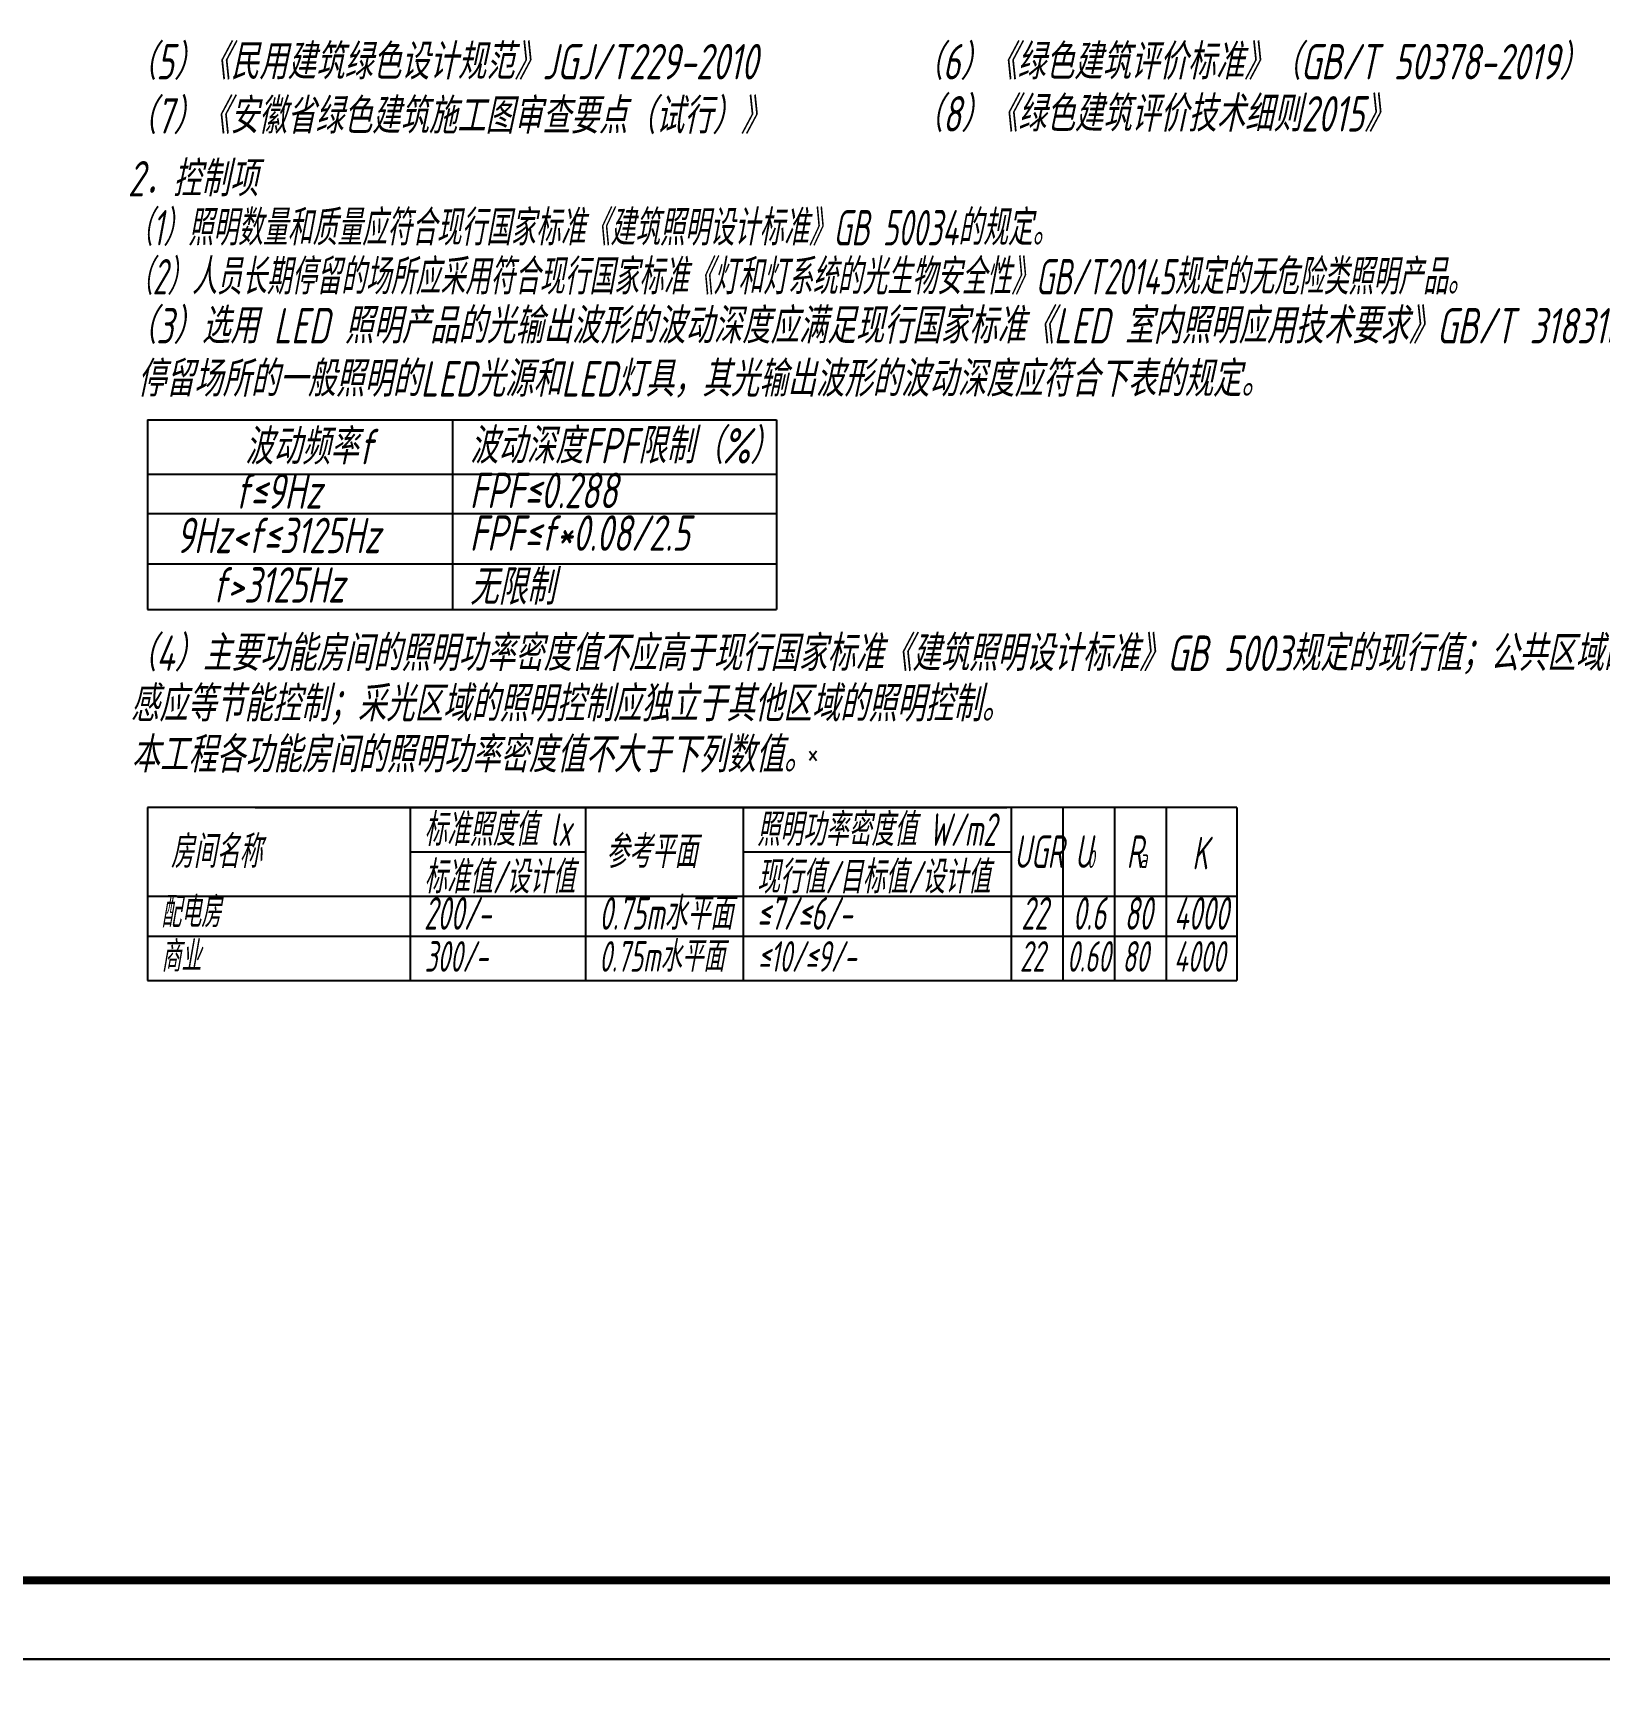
# Model space of a CAD drawing. Extents: x 679383 to 1725648, y -4158549 to 860327.
# Drawn here: x 765377 to 785258, y -2118231 to -2097139 of the extents above; entities that cross this region are included whole.
import ezdxf
from ezdxf.enums import TextEntityAlignment as Align

# ---------------------------------------------------------------- set-up
doc = ezdxf.new("R2010")
doc.units = 0
doc.header["$LTSCALE"] = 1000
doc.header["$MEASUREMENT"] = 0
for name, color, linetype in [('DIM-照明', 3, 'Continuous'), ('TEL_TEXT', 7, 'Continuous'), ('图框', 140, 'Continuous')]:
    doc.layers.add(name, color=color, linetype=linetype)
doc.styles.add('FFDI-TEXT', font='gbeitc.shx', dxfattribs={"width": 0.8, "height": 4.5, "bigfont": 'hztxt.shx'})
doc.styles.add('HZTXT', font='gbeitc.shx', dxfattribs={"width": 0.8, "height": 400, "bigfont": 'hztxt.shx'})

msp = doc.modelspace()

# ---------------------------------------------------------------- linework, layer by layer
msp.add_line((766826, -2102048), (774810, -2102048))
at = {"color": 7, "linetype": 'ByBlock'}
for p, q in [((775229, -2106252), (775317, -2106370)), ((775317, -2106252), (775229, -2106370))]:
    msp.add_line(p, q, dxfattribs=at)
at = {"layer": 'DIM-照明', "color": 7}
for p, q in [((780650, -2106969), (766826, -2106969)), ((766826, -2106969), (766826, -2109165, 0)), ((777790, -2109165, 0), (777790, -2106969))]:
    msp.add_line(p, q, dxfattribs=at)
at = {"layer": 'DIM-照明', "color": 7, "extrusion": (-9.82765e-22, 1.99412e-09, 1), "elevation": 0}
for points in [[(768193, -2106969), (777734, -2106969)], [(770161, -2106969), (770161, -2109165)], [(772386, -2106969), (772386, -2109165)], [(774386, -2106969), (774386, -2109165)], [(778445, -2106969), (778445, -2109165)], [(779101, -2106969), (779101, -2109165)], [(779756, -2106969), (779756, -2109165)], [(780650, -2106969), (780650, -2109165)], [(770161, -2107531), (772386, -2107531)], [(774386, -2107531), (777790, -2107531)], [(766826, -2108094), (780650, -2108094)], [(766826, -2108602), (780650, -2108602)], [(766826, -2109165), (780650, -2109165)]]:
    msp.add_lwpolyline(points, dxfattribs=at)
at = {"layer": 'DIM-照明', "color": 7, "elevation": 0}
msp.add_lwpolyline([(773513, -2108602), (776707, -2108602)], dxfattribs=at)
at = {"layer": 'TEL_TEXT'}
for p, q in [((766826, -2102048), (774810, -2102048)), ((766826, -2102048), (766826, -2104455)), ((766826, -2102048), (774810, -2102048)), ((766826, -2102048), (774810, -2102048)), ((770699, -2102048), (770699, -2104455)), ((774810, -2102048), (774810, -2104455)), ((766826, -2102737), (773490, -2102737)), ((766826, -2102737), (774810, -2102737)), ((766826, -2103234), (774810, -2103234)), ((766826, -2103873), (774810, -2103873)), ((766826, -2104455), (774810, -2104455))]:
    msp.add_line(p, q, dxfattribs=at)
at = {"layer": '图框'}
for points in [[(738895, -2075824), (798295, -2075824), (798295, -2117779), (738895, -2117779)], [(738895, -2117779), (798295, -2117779), (798295, -2159733), (738895, -2159733)]]:
    msp.add_lwpolyline(points, close=True, dxfattribs=at)
at = {"layer": '图框', "const_width": 100}
msp.add_lwpolyline([(741395, -2116779), (797295, -2116779), (797295, -2076779), (741395, -2076779)], close=True, dxfattribs=at)

# ---------------------------------------------------------------- texts
at = {"layer": 'DIM-照明', "color": 7, "linetype": 'Continuous', "style": 'FFDI-TEXT'}
for s, width, p in [('（5）《民用建筑绿色设计规范》JGJ/T229-2010', 0.8, (766576, -2097725)), ('（6）《绿色建筑评价标准》（GB/T 50378-2019）', 0.8, (776558, -2097725)), ('（7）《安徽省绿色建筑施工图审查要点（试行）》 ', 0.8, (766576, -2098413)), ('（8）《绿色建筑评价技术细则2015》', 0.8, (776558, -2098387)), ('2．控制项', 0.8, (766576, -2099211)), ('（1）照明数量和质量应符合现行国家标准《建筑照明设计标准》GB 50034的规定。', 0.7, (766576, -2099833)), ('（2）人员长期停留的场所应采用符合现行国家标准《灯和灯系统的光生物安全性》GB/T20145规定的无危险类照明产品。 ', 0.7, (766576, -2100455)), ('（3）选用 LED 照明产品的光输出波形的波动深度应满足现行国家标准《LED 室内照明应用技术要求》GB/T 31831的规定。用于人员长期工作或', 0.8, (766576, -2101077)), ('停留场所的一般照明的LED光源和LED灯具，其光输出波形的波动深度应符合下表的规定。', 0.8, (766693, -2101752)), ('波动频率f', 0.8, (768060, -2102612)), ('波动深度FPF限制（%%%）', 0.8, (770915, -2102601)), ('FPF≤0.288', 0.8, (770915, -2103168)), ('FPF≤f*0.08/2.5', 0.8, (770915, -2103709)), ('无限制', 0.8, (770915, -2104394)), ('（4）主要功能房间的照明功率密度值不应高于现行国家标准《建筑照明设计标准》GB 5003规定的现行值；公共区域的照明系统应采用分区、定时、', 0.8, (766576, -2105234)), ('感应等节能控制；采光区域的照明控制应独立于其他区域的照明控制。', 0.8, (766610, -2105876)), ('本工程各功能房间的照明功率密度值不大于下列数值。 ', 0.8, (766618, -2106522))]:
    msp.add_text(s, height=450, dxfattribs=dict(at, width=width)).set_placement(p)
at = {"layer": 'DIM-照明', "color": 7, "linetype": 'Continuous', "style": 'FFDI-TEXT', "width": 0.8}
for s, p in [('f≤9Hz', (768485, -2102951)), ('9Hz<f≤3125Hz', (768485, -2103514)), ('f>3125Hz', (768485, -2104142))]:
    msp.add_text(s, height=450, dxfattribs=at).set_placement(p, align=Align.MIDDLE_CENTER)
at = {"layer": 'DIM-照明', "color": 7, "style": 'HZTXT', "width": 0.7}
for s, height, p in [('标准照度值 lx', 413.8, (770335, -2107455, 0)), ('照明功率密度值 W/m2', 413.77, (774560, -2107455, 0)), ('房间名称', 413.8, (767120, -2107735, 0)), ('参考平面', 413.8, (772644, -2107735, 0)), ('UGR', 413.8, (777826, -2107735, 0)), ('U', 414, (778596, -2107735, 0)), ('0', 226, (778755, -2107735, 0)), ('R', 414, (779253, -2107735, 0)), ('K', 414, (780085, -2107754, 0)), ('标准值/设计值', 413.8, (770335, -2108058, 0)), ('现行值/目标值/设计值', 413.77, (774560, -2108058, 0)), ('a', 248, (779411, -2107735, 0)), ('200/-', 413.8, (770335, -2108519, 0)), ('0.75m水平面', 413.8, (772559, -2108519, 0)), ('≤7/≤6/-', 413.8, (774560, -2108519, 0)), ('22', 413.8, (777914, -2108519, 0)), ('0.6', 413.8, (778569, -2108519, 0)), ('80', 413.8, (779224, -2108519, 0)), ('4000', 413.8, (779853, -2108519, 0))]:
    msp.add_text(s, height=height, rotation=360, dxfattribs=at).set_placement(p)
at = {"layer": 'DIM-照明', "color": 7, "style": 'HZTXT'}
for s, width, p in [('配电房', 0.65, (767000, -2108489, 0)), ('商业', 0.65, (767000, -2109052, 0)), ('300/-', 0.7, (770343, -2109052, 0)), ('0.75m水平面', 0.7, (772558, -2109052, 0)), ('≤10/≤9/-', 0.7, (774571, -2109052, 0)), ('22', 0.7, (777898, -2109052, 0)), ('0.60', 0.7, (778495, -2109052, 0)), ('80', 0.7, (779198, -2109052, 0)), ('4000', 0.7, (779853, -2109052, 0))]:
    msp.add_text(s, height=388.2, dxfattribs=dict(at, width=width)).set_placement(p)

doc.saveas('drawing.dxf')
